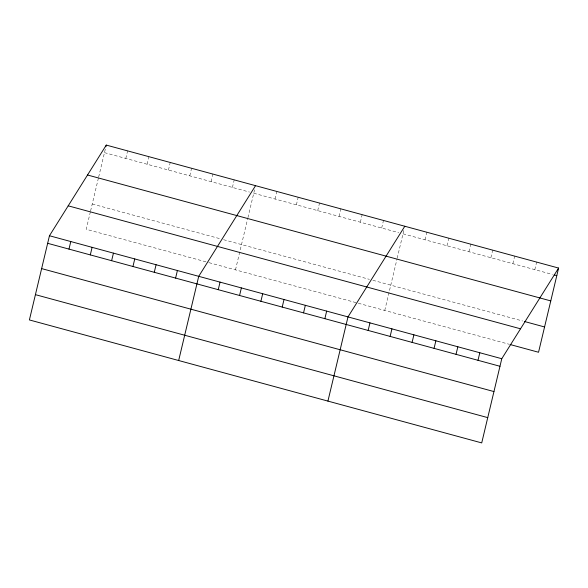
<?xml version="1.0" encoding="UTF-8"?>
<svg xmlns="http://www.w3.org/2000/svg" width="588" height="588" viewBox="0 0 588 588"><rect width="100%" height="100%" fill="white"/><g stroke="black" fill="none" stroke-linecap="round" stroke-linejoin="round"><path stroke-width="0.44" stroke-dasharray="2.94 2.21" d="M90.376 211.842L86.223 229.283L208.196 262.439M90.581 210.967L98.453 177.936M98.659 177.061L105.48 148.448M125.803 158.444L127.603 150.881M147.125 164.243L148.926 156.68M168.447 170.042L170.248 162.479M189.77 175.834L191.578 168.278M211.099 181.633L212.9 174.07M232.422 187.432L234.222 179.869M235.487 269.863L247.717 218.516M247.93 217.648L254.545 189.865M275.066 199.023L276.867 191.468M296.389 204.822L298.19 197.259M317.718 210.622L319.519 203.058M339.041 216.421L340.842 208.858M360.363 222.213L362.164 214.657M381.685 228.012L383.486 220.449M384.75 310.442L396.988 259.102M397.194 258.228L403.809 230.452M424.977 239.786L426.778 232.223M446.946 245.755L448.754 238.191M468.923 251.73L470.723 244.167M490.892 257.698L492.693 250.143M512.861 263.674L514.662 256.111M534.83 269.649L536.631 262.086M104.48 152.645L249.481 192.07M253.744 193.231L398.745 232.65M403.008 233.811L552.404 274.427M92.25 203.992L220.191 238.772M223.602 239.706L369.455 279.359M372.865 280.285L522.6 320.989M209.049 262.674L357.46 303.026M358.312 303.254L509.539 344.37"/><path stroke-width="0.88" d="M49.458 235.744L29.4 319.938L481.719 442.911L501.777 358.717L558.6 268.062L106.281 145.089L49.458 235.744L501.777 358.717M68.98 249.106L70.781 241.543M105.877 146.765L106.281 145.089M90.302 254.905L92.103 247.342M111.624 260.697L113.433 253.141M132.954 266.496L134.755 258.933M154.276 272.295L156.077 264.732M175.599 278.095L177.4 270.531M178.664 360.525L198.722 276.331L255.545 185.668M218.244 289.686L220.044 282.122M239.566 295.485L241.374 287.922M260.896 301.284L262.696 293.721M282.218 307.076L284.019 299.52M303.54 312.875L305.341 305.312M324.863 318.674L326.663 311.111M327.928 401.104L347.986 316.91L404.809 226.248M368.154 330.441L369.962 322.878M390.131 336.417L391.931 328.854M412.1 342.392L413.901 334.829M434.069 348.361L435.87 340.797M456.038 354.336L457.839 346.773M478.007 360.304L479.808 352.749M558.6 268.062L538.542 352.256L510.421 344.605M554.161 274.905L556.799 275.618M87.531 175.004L550.772 300.909M524.356 321.467L544.569 326.965M68.208 205.829L520.527 328.802M47.657 243.307L499.976 366.28M41.63 268.598L493.949 391.571M35.427 294.654L487.746 417.627"/></g></svg>
